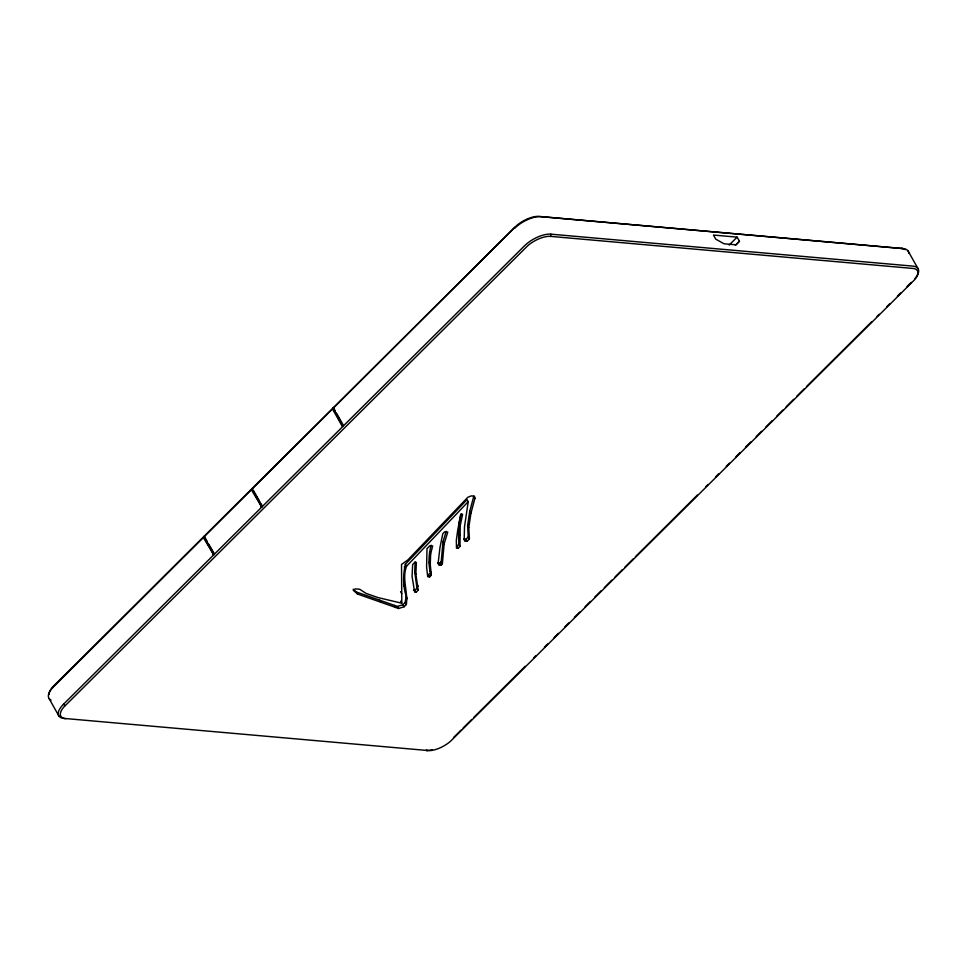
<?xml version="1.0" encoding="UTF-8"?>
<svg xmlns="http://www.w3.org/2000/svg" width="967" height="967" viewBox="0 0 967 967"><rect width="100%" height="100%" fill="white"/><g stroke="black" fill="none" stroke-linecap="round" stroke-linejoin="round"><path stroke-width="1.45" d="M407.228 598.766C402.755 588.141 402.876 575.244 405.366 564.208L467.061 499.625L468.221 501.68L464.511 526.677L464.184 539.405L465.067 541.085L467.134 541.266L469.418 539.006L468.765 527.728L470.893 513.404L474.93 498.356L474.434 496.18L471.267 495.902L467.871 497.243L407.893 559.905L401.523 564.45L401.801 603.215L378 597.57L366.13 593.448L359.712 589.254L355.324 588.867L353.281 590.329L357.5 594.016L398.609 608.497L404.109 606.744L406.345 604.508C408.183 591.961 401.704 578.75 406.527 566.251L468.221 501.68M431.306 575.22L430.267 564.402L430.629 553.97L432.672 545.92L429.989 545.678L427.015 548.64L426.58 566.88L427.68 576.658L429.686 576.828L431.306 575.22C427.994 565.888 428.526 554.792 431.173 545.207M418.143 590.208L415.87 574.156L416.366 562.456L414.783 562.323L412.667 564.535L412.063 576.38L414.65 592.118L416.112 592.239L418.143 590.208L416.995 588.166L414.722 572.101L415.145 561.875M459.99 546.125L460.232 525.468L462.613 514.299L461.513 514.202L460.51 515.206L457.669 530.557L456.327 540.384L456.484 548.18L458.31 548.337L459.99 546.125L458.829 544.07L458.588 533.264L459.083 523.413L461.162 513.646M441.423 565.139L439.018 564.921L438.172 563.036L439.925 547.757L442.801 533.699L444.723 531.777L447.769 532.055L444.143 543.853L442.378 563.592L441.423 565.139L440.263 563.084L441.23 561.537L442.983 541.798L446.21 531.318M65.696 718.674L64.136 718.433A19.34 8.413 -29.4 0 1 63.701 707.191L527.801 245.666A19.34 8.413 -29.4 0 1 548.918 236.335L550.682 236.383L550.936 234.171L912.884 266.118A20.911 9.102 -29.4 0 1 915.012 278.532M469.418 539.006L468.258 536.951L467.617 525.673L469.732 511.35L473.782 496.301L474.93 498.356M353.185 589.205L356.352 591.973L397.449 606.442L402.949 604.689L405.185 602.465L406.08 596.712M51.058 700.132A20.911 9.102 -29.4 0 1 53.572 686.775L516.535 225.674A19.34 8.413 -29.4 0 1 537.652 216.342L903.009 248.592A19.34 8.413 -29.4 0 1 905.209 249.655M203.771 536.588L203.445 537.737L213.767 554.913L203.771 536.588L52.436 687.211A19.34 8.413 -29.4 0 0 49.063 694.403M208.775 544.252L214.42 554.26L204.097 537.084L204.412 535.948L251.807 488.818L261.815 507.131L251.493 489.955L251.807 488.818M261.054 503.988L262.456 506.49L252.133 489.314L252.46 488.166L332.962 408.11L342.971 426.423M332.962 408.11L332.648 409.246L342.294 426.362L342.947 425.722L333.301 408.606L333.615 407.458L514.843 227.245M458.829 544.07L457.149 546.295L458.31 548.337M739.441 241.242L735.984 244.832L723.993 243.769L715.761 239.151L713.453 235.054L737.132 237.133L739.441 241.242L735.452 245.207M213.091 554.853L213.743 554.212M261.138 507.071L261.779 506.43M550.682 236.383L914.129 268.56A19.34 8.413 -29.4 0 1 914.564 279.801L450.465 741.326A19.34 8.413 -29.4 0 1 429.348 750.658L63.991 718.408A20.911 9.102 -29.4 0 1 63.447 704.302L524.416 245.896A20.911 9.102 -29.4 0 1 550.936 234.171M729.142 245.086L737.132 237.133M429.227 576.791L428.067 574.736L430.158 573.165M465.067 541.085L463.906 539.042L465.985 539.223L468.258 536.951M413.489 590.063L414.952 590.196L416.995 588.166M453.535 737.567L461.017 730.121M463.157 727.994L471.715 719.484M473.854 717.357L525.19 666.311M533.748 657.802L535.887 655.674M544.445 647.165L547.648 643.974M554.067 637.591L558.346 633.337M564.764 626.954L569.043 622.7M574.386 617.381L579.741 612.063M585.083 606.744L590.426 601.426M594.705 597.171L601.123 590.789M604.339 587.61L611.821 580.164M615.036 576.973L622.518 569.527M624.658 567.399L633.216 558.89M635.355 556.762L697.388 495.068M705.946 486.558L708.086 484.431M715.568 476.985L718.771 473.794M726.265 466.348L729.469 463.157M735.887 456.787L740.166 452.532M745.509 447.213L750.863 441.895M756.206 436.576L761.561 431.258M765.84 427.003L772.258 420.621M776.525 416.366L782.944 409.984M786.159 406.793L793.641 399.347M796.856 396.156L804.339 388.71M806.478 386.582L871.714 321.709M877.069 316.39L879.208 314.263M886.691 306.817L889.906 303.626M897.388 296.18L900.591 292.989M907.01 286.607L911.289 282.352M333.301 408.606L333.615 407.458M252.133 489.314L252.46 488.166M204.097 537.084L204.412 535.948M908.775 253.209A20.911 9.102 -29.4 0 0 903.009 248.592L541.061 216.644A20.911 9.102 -29.4 0 0 514.541 228.369M440.263 563.084L437.87 562.879L439.018 564.921M427.583 750.61L425.939 750.356A20.911 9.102 -29.4 0 0 432.116 749.824M901.317 248.326L902.876 248.567M63.447 704.302L65.188 705.596M908.037 250.912L917.913 268.439M469.732 511.35L470.893 513.404M467.617 525.673L468.765 527.728M459.083 523.413L460.232 525.468M465.985 539.223L467.134 541.266M458.588 533.264L459.736 535.307M442.983 541.798L444.143 543.853M441.23 561.537L442.378 563.592M429.469 551.915L430.629 553.97M429.118 562.347L430.267 564.402M429.928 570.772L431.077 572.827M428.538 574.785L429.686 576.828M333.736 408.255L335.15 410.757M336.564 413.26L342.91 424.525M414.722 572.101L415.87 574.156M416.982 584.092L418.143 586.147M405.366 564.208L406.527 566.251M404.315 566.916L405.463 568.971M414.952 590.196L416.112 592.239M403.831 585.277L404.98 587.332M400.568 591.659L401.728 593.714M405.185 602.465L406.345 604.508M402.949 604.689L404.109 606.744M400.64 601.172L401.801 603.215M397.449 606.442L398.609 608.497M394.572 605.427L395.733 607.481M379.777 600.217L380.938 602.272M356.352 591.973L357.5 594.016M253.294 490.209L259.639 501.474M204.545 536.733L207.361 541.75M49.087 698.561L58.963 716.088"/></g></svg>
